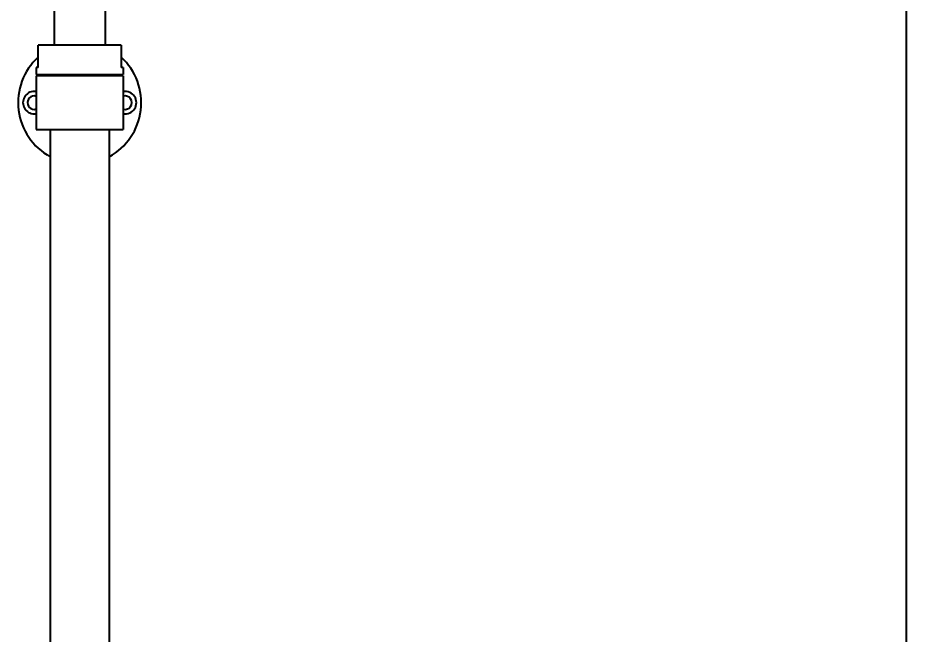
# Model space of a CAD drawing. Header units: millimetres. Extents: x 1236 to 1656, y -100 to 494.
# Drawn here: x 1375.6 to 1443.2, y 301.8 to 347.8 of the extents above; entities that cross this region are included whole.
import ezdxf

# ---------------------------------------------------------------- set-up
doc = ezdxf.new("R2010")
doc.units = ezdxf.units.MM
doc.header["$LTSCALE"] = 0.1
doc.layers.add('DIM', color=3, linetype='Continuous')
doc.styles.get("Standard").update_dxf_attribs({"font": 'arial.ttf'})
doc.dimstyles.new('ISO-25', dxfattribs={"dimtxt": 2.5, "dimasz": 2.5, "dimexe": 1.25, "dimexo": 0.625, "dimtad": 1, "dimlfac": 5, "dimtxsty": 'Standard', "dimcen": 2.5, "dimadec": 0, "dimazin": 0, "dimtfac": 1, "dimtmove": 0, "dimatfit": 3, "dimfxl": 0, "dimarcsym": 0})

# ---------------------------------------------------------------- blocks, each defined once
blk = doc.blocks.new('*D55')
at = {"layer": 'Defpoints', "color": 0}
for p in [(1380.197, 411.53), (1432.669, -43.83), (1441.94, -43.83)]:
    blk.add_point(p, dxfattribs=at)
at = {"layer": 'DIM', "color": 0, "lineweight": -2}
for p, q in [((1380.822, 411.53), (1443.19, 411.53)), ((1441.94, 409.03), (1441.94, -41.33)), ((1433.294, -43.83), (1443.19, -43.83))]:
    blk.add_line(p, q, dxfattribs=at)
at = {"layer": 'DIM', "color": 0}
for points in [[(1441.523, 409.03), (1442.357, 409.03), (1441.94, 411.53)], [(1441.523, -41.33), (1442.357, -41.33), (1441.94, -43.83)]]:
    blk.add_solid(points, dxfattribs=at)
at = {"layer": 'DIM', "color": 0, "insert": (1439.676, 183.85), "char_height": 2.5, "attachment_point": 5, "rotation": 90}
blk.add_mtext('(2280)', dxfattribs=at)

msp = doc.modelspace()

# ---------------------------------------------------------------- linework, layer by layer
for p, q in [((1378.2973, 390.6126), (1378.2973, 345.8284)), ((1382.0974, 390.6123), (1382.0974, 345.8284)), ((1383.2974, 345.8284), (1377.0973, 345.8284)), ((1377.0973, 344.1575), (1377.0973, 345.8284)), ((1383.2974, 345.8284), (1383.2974, 344.1575)), ((1377.0973, 344.1575), (1376.9362, 344.1575)), ((1376.9362, 344.1575), (1376.9362, 343.6283)), ((1383.4584, 344.1575), (1383.2974, 344.1575)), ((1383.4584, 344.1575), (1383.4584, 343.6283)), ((1376.9362, 343.6283), (1383.4584, 343.6283)), ((1383.4584, 343.5283), (1376.9362, 343.5283)), ((1376.9362, 343.5283), (1376.9362, 339.5282)), ((1377.2679, 343.6283), (1377.2679, 343.5283)), ((1383.1267, 343.6283), (1383.1267, 343.5283)), ((1383.4584, 343.5283), (1383.4584, 339.5282)), ((1376.9362, 339.5282), (1383.4584, 339.5282)), ((1377.9973, 339.5282), (1377.9973, 293.3332)), ((1382.3974, 339.5282), (1382.3974, 293.3332))]:
    msp.add_line(p, q)
for centre, radius, start, end in [((1380.1973, 341.5283), 4.6001, 132.388134, 241.414284), ((1380.1973, 341.5283), 4.6001, 298.58566, 47.612784), ((1376.7971, 341.5282), 0.8361, 90.007492, 270.021859), ((1376.7972, 341.5282), 0.5, 90.009981, 270.02149), ((1376.7973, 341.5282), 0.8361, 80.419193, 90.017345), ((1376.7973, 341.5282), 0.5, 73.851284, 90.019834), ((1383.5974, 341.5282), 0.8361, 260.415748, 99.584344), ((1383.5974, 341.5282), 0.5001, 253.847856, 106.150163), ((1376.7973, 341.5282), 0.5, 270.011637, 286.14612), ((1376.7973, 341.5282), 0.8361, 270.012006, 279.580428)]:
    msp.add_arc(centre, radius, start, end)

# ---------------------------------------------------------------- dimensions: what is measured, and where the dimension line sits
at = {"layer": 'DIM'}
dim = msp.add_linear_dim(base=(1441.94, -43.8302), p1=(1380.1973, 411.5298), p2=(1432.6691, -43.8302), angle=90, text='(2280)', dimstyle='ISO-25', dxfattribs=at)
dim.commit()
dim.dimension.update_dxf_attribs({"geometry": '*D55', "text_midpoint": (1439.6762, 183.8498)})

doc.saveas('drawing.dxf')
